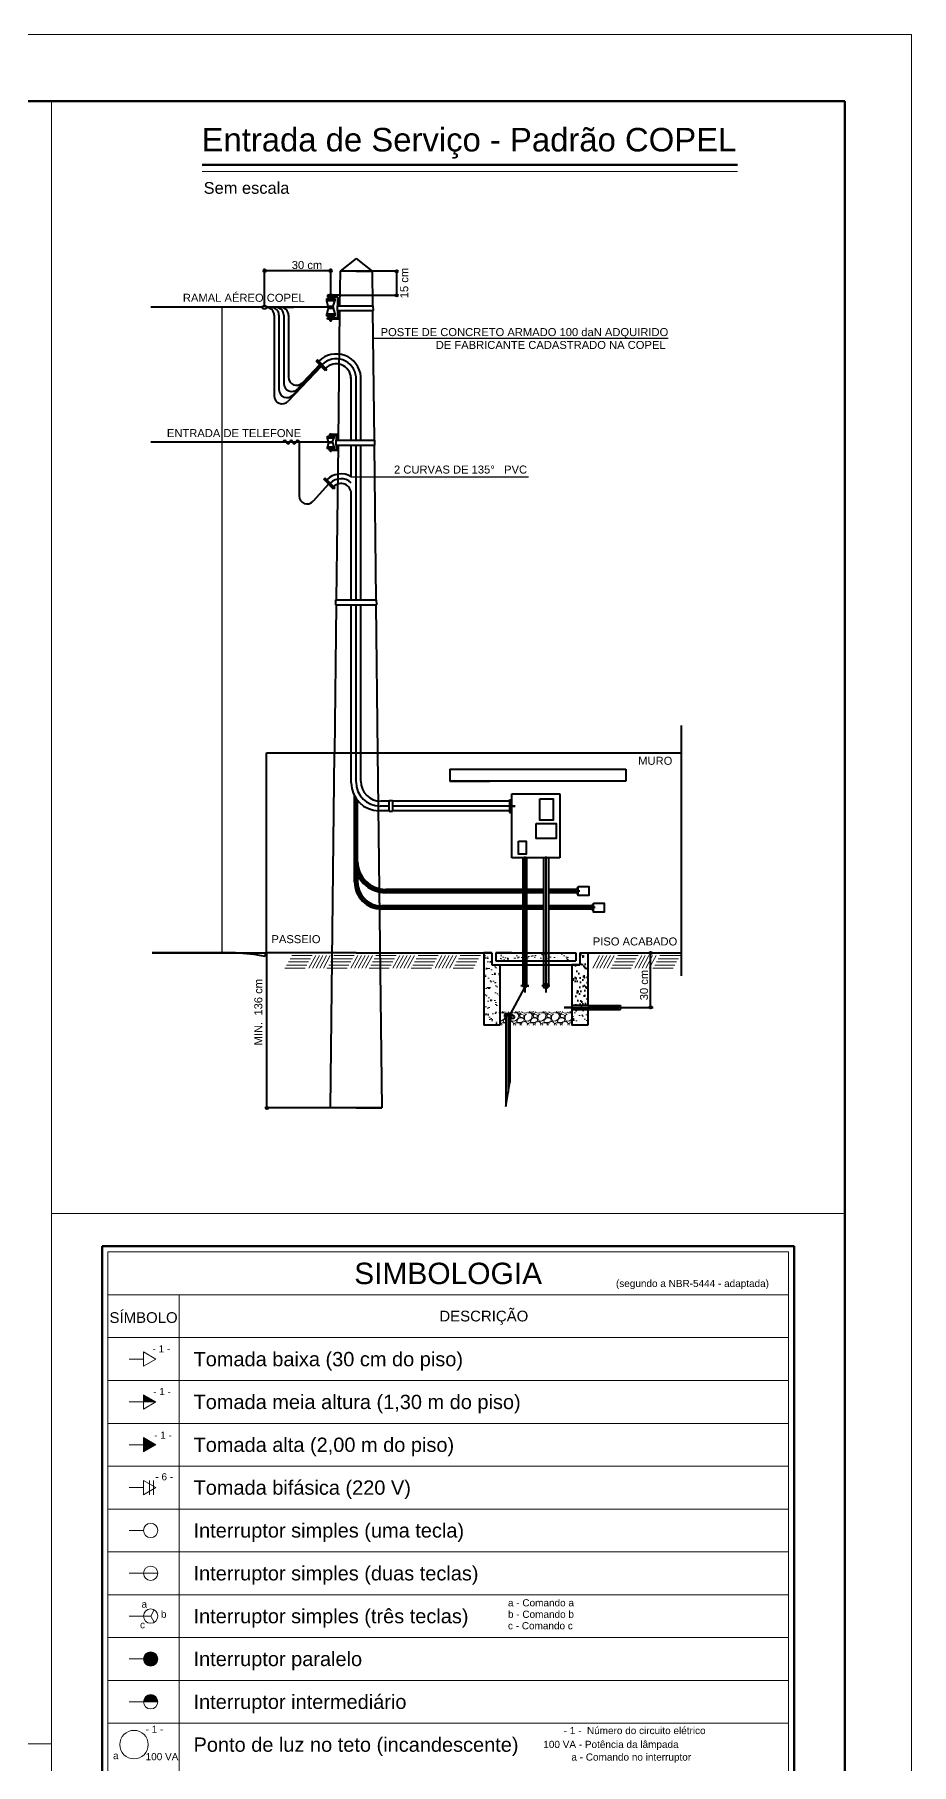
# Model space of a CAD drawing. Header units: millimetres. Extents: x 32795 to 62495, y 13907 to 34907.
# Drawn here: x 55922 to 62495, y 21937 to 34907 of the extents above; entities that cross this region are included whole.
import ezdxf
from ezdxf.enums import TextEntityAlignment as Align

# ---------------------------------------------------------------- set-up
doc = ezdxf.new("R2010")
doc.units = ezdxf.units.MM
doc.header["$LTSCALE"] = 10
doc.layers.get('0').update_dxf_attribs({"lineweight": 20})
doc.layers.get('Defpoints').update_dxf_attribs({"lineweight": 20})
doc.layers.add('linha 1', color=7, linetype='Continuous', lineweight=20)
doc.layers.add('linha 2', color=7, linetype='Continuous', lineweight=20)
doc.styles.add('style1', font='ARIAL.TTF')
doc.dimstyles.new('ISO-25', dxfattribs={"dimtxt": 2.5, "dimasz": 2.5, "dimexe": 1.25, "dimexo": 0.625, "dimtad": 1, "dimtxsty": 'Standard', "dimcen": 2.5, "dimadec": 0, "dimazin": 0, "dimtfac": 1, "dimtmove": 0, "dimatfit": 3, "dimfxl": 1, "dimarcsym": 0})

# ---------------------------------------------------------------- blocks, each defined once
blk = doc.blocks.new('*D169')
at = {"layer": 'Defpoints', "color": 0, "transparency": 16777216}
for p in [(57634, 32862), (57325, 28021), (57650, 28021)]:
    blk.add_point(p, dxfattribs=at)
at = {"layer": 'linha 2', "color": 0, "lineweight": -2, "transparency": 16777216}
for p, q in [((57634, 32862), (57324, 32862)), ((57325, 32859), (57325, 28023)), ((57649, 28021), (57324, 28021))]:
    blk.add_line(p, q, dxfattribs=at)
at = {"layer": 'linha 2', "color": 0, "transparency": 16777216}
for points in [[(57325, 32859), (57326, 32859), (57325, 32862)], [(57325, 28023), (57326, 28023), (57325, 28021)]]:
    blk.add_solid(points, dxfattribs=at)
at = {"layer": 'linha 2', "color": 0, "lineweight": 40, "transparency": 16777216, "insert": (57323, 30441), "char_height": 2.5, "attachment_point": 5, "rotation": 90}
blk.add_mtext('mínimo 610 cm', dxfattribs=at)

msp = doc.modelspace()

# ---------------------------------------------------------------- hatches: boundary and pattern name
at = {"lineweight": 40}
h = msp.add_hatch(color=256, dxfattribs=at)
h.paths.add_polyline_path([(57646.174, 33144.313, 0.414213562), (57637.174, 33135.313, 0.414213562), (57646.174, 33126.313)])
h.paths.add_polyline_path([(57655.174, 33135.313), (57646.174, 33135.313), (57646.174, 33126.313, 0.414213562)])
h.paths.add_polyline_path([(57646.174, 33144.313), (57646.174, 33135.313), (57655.174, 33135.313, 0.414213562)])
h.paths.add_polyline_path([(58141.769, 33135.313), (58132.769, 33135.313, 0.414213562), (58141.769, 33126.313)])
h.paths.add_polyline_path([(58141.769, 33144.313, 0.414213562), (58132.769, 33135.313), (58141.769, 33135.313)])
h.paths.add_polyline_path([(58150.769, 33135.313, 0.414213562), (58141.769, 33144.313), (58141.769, 33135.313), (58141.769, 33126.313, 0.414213562)])
h = msp.add_hatch(color=256, dxfattribs=at)
h.paths.add_polyline_path([(58627.831, 33131.904), (58636.831, 33131.857), (58636.831, 33122.857, 0.414213562), (58645.831, 33131.857, 0.997389159)])
h.paths.add_polyline_path([(58636.831, 33131.857), (58627.831, 33131.904, 0.415745786), (58636.831, 33122.857)])
h.paths.add_polyline_path([(58636.831, 32960.837, 0.414213562), (58627.831, 32951.837), (58636.831, 32951.837)], flags=17)
h.paths.add_polyline_path([(58645.831, 32951.837, 0.414213562), (58636.831, 32960.837), (58636.831, 32951.837), (58627.831, 32951.837, 1)])
h = msp.add_hatch()
h.set_pattern_fill('AR-SAND', color=256, scale=1.5, style=0)
h.set_pattern_definition([(37.5, (54767.95, 26368.09), (-2.40005, 73.412), [0, -57.912, 0, -64.77, 0, -61.9125]), (7.5, (54767.95, 26368.09), (67.4285, 107.5238), [0, -31.242, 0, -52.197, 0, -20.0025]), (327.5, (54721.086, 26368.09), (118.64886, 0.2156), [0, -19.05, 0, -68.58, 0, -89.535]), (317.5, (54721.09, 26368.09), (114.5335, 33.4394), [0, -9.525, 0, -44.958, 0, -51.435])])
h.paths.add_polyline_path([(60069.182, 27627.775), (59949.182, 27627.775), (59949.182, 27612.775), (60069.182, 27612.775)])
h.paths.add_polyline_path([(60069.182, 27612.775), (59949.182, 27612.775), (59949.182, 27597.775), (60069.182, 27597.775)], flags=17)
h.paths.add_polyline_path([(60069.182, 28020.853), (60009.182, 28020.853), (60009.182, 27930.853), (59949.182, 27930.853), (59949.182, 27627.775), (60069.182, 27627.775)])
h.paths.add_polyline_path([(59409.182, 27930.853), (59349.182, 27930.853), (59349.182, 28020.853), (59289.182, 28020.853), (59289.182, 27479.299), (59409.182, 27479.299)])
h.paths.add_polyline_path([(60069.182, 28020.853), (60009.182, 28020.853), (60009.182, 27930.853), (59949.182, 27930.853), (59949.182, 27479.299), (60069.182, 27479.299)])
h.paths.add_polyline_path([(59979.182, 28020.853), (59379.182, 28020.853), (59379.182, 27960.853), (59979.182, 27960.853)])
h = msp.add_hatch()
h.set_pattern_fill('GRAVEL', color=256, scale=4, style=0)
h.set_pattern_definition([(228.0128, (91975.323, 23625.9636), (-812.8006906, -914.4011236), [13.66884, -1353.22]), (184.9697, (91966.179, 23615.8036), (1219.20197225, 101.599283), [23.4562, -2322.16]), (132.5104, (91942.811, 23613.7716), (1015.9992607, -1117.6010917), [16.53928, -1637.388]), (267.2737, (91903.187, 23588.3716), (101.5995588, 2031.9993461), [21.3602, -2114.656]), (292.8337, (91902.171, 23567.0356), (-508.0014422, 1219.2006932), [20.94536, -2073.592]), (357.2737, (91910.299, 23547.7316), (-2031.9993461, 101.5995588), [21.3602, -2114.656]), (37.6942, (91931.635, 23546.7156), (-1320.80083445, -1015.99909428), [28.24776, -2796.524]), (72.2553, (91953.987, 23563.9876), (711.2014226, 2235.20064824), [26.6688, -2640.212]), (121.4296, (91962.115, 23589.3876), (-812.8002094, 1320.7984464), [21.43252, -2121.82]), (175.2364, (91950.939, 23607.676), (1117.5991221, -101.5990465), [24.46852, -1198.956]), (222.3974, (91926.555, 23609.7076), (-1219.2000367, -1117.59854603), [31.64312, -3132.672]), (138.8141, (92003.771, 23587.356), (-711.199547, 609.5990623), [10.8002, -1069.224]), (171.4692, (91995.643, 23594.4676), (1320.7979838, -203.200512), [20.54728, -2034.184]), (225, (91975.32, 23597.516), (-2e-14, -101.59993), [14.36836, -129.3156]), (203.1986, (91968.211, 23609.708), (508.001713, 203.200891), [7.73764, -766.024]), (291.8014, (91961.1, 23606.66), (-101.600071, 304.800196), [10.94264, -536.192]), (30.9638, (91965.163, 23596.5), (304.799678, 203.200158), [17.7728, -574.652]), (161.5651, (91980.403, 23605.644), (203.200093, -101.59985), [12.85148, -308.436]), (16.3895, (91902.171, 23606.6596), (1016.0005606, 304.799366), [18.00352, -1782.352]), (70.3462, (91919.443, 23611.7396), (-406.3988675, -1117.5984195), [15.10396, -1495.288]), (293.1986, (91980.403, 23625.964), (-203.200891, 508.001713), [15.4752, -758.288]), (343.6105, (91986.499, 23611.7396), (-1016.0005606, 304.799366), [18.00352, -1782.352]), (339.444, (91902.171, 23543.668), (-508.0006306, 203.1997534), [17.3614, -850.708]), (294.7751, (91918.427, 23537.5716), (-507.9988161, 1117.599481), [14.54688, -1440.144]), (66.8014, (91981.419, 23524.364), (203.200891, 508.001713), [15.4752, -758.288]), (17.354, (91987.515, 23538.5876), (-1320.8000713, -406.399387), [17.03132, -1686.096]), (69.444, (91931.635, 23524.364), (-203.1997534, -508.0006306), [8.68072, -859.392]), (101.3099, (91975.323, 23524.364), (-101.599499, 406.398698), [5.1806, -512.88]), (165.9638, (91974.307, 23529.444), (304.800214, -101.599824), [20.94536, -397.962]), (186.009, (91953.987, 23534.5236), (1015.9985018, 101.5997627), [19.41068, -1921.656]), (303.6901, (91965.163, 23587.356), (-101.600035, 203.199804), [14.65296, -351.6712]), (353.1572, (91973.291, 23575.1636), (1727.20071427, -203.20091007), [25.58228, -2532.64]), (60.9454, (91998.691, 23572.116), (-406.3990546, -711.1983044), [10.46032, -1035.576]), (90, (92003.77, 23581.26), (-101.6, 101.6), [6.096, -95.504]), (120.2564, (91951.955, 23537.5716), (406.3991387, -711.1996413), [14.11468, -1397.356]), (48.0128, (91944.843, 23549.7636), (812.8006906, 914.4011236), [27.33772, -1339.552]), (0, (91963.13, 23570.08), (101.6, 101.6), [26.416, -75.184]), (325.3048, (91989.547, 23570.0836), (-1015.9982396, 711.2000676), [16.0644, -1590.372]), (254.0546, (92002.755, 23560.94), (-101.600259, -406.400968), [14.79316, -724.868]), (207.646, (91998.691, 23546.7156), (-1930.39932196, -1016.000639), [24.0858, -2384.5]), (175.4261, (91977.355, 23535.5396), (-1320.8003042, 101.59950845), [25.48116, -2522.632]), (175.4261, (91977.355, 23535.5396), (-1320.8003042, 101.59950845), [25.48116, -2522.632])])
h.paths.add_polyline_path([(59949.182, 27581.959), (59500.899, 27581.959), (59489.883, 27561.482, 0.146233648), (59486.722, 27550.905), (59504.496, 27550.905, -0.019482109), (59505.997, 27550.905), (59483.62, 27550.905), (59483.62, 27479.299), (59949.182, 27479.299)])
h.paths.add_polyline_path([(59453.62, 27564.686), (59483.62, 27564.686), (59483.62, 27550.905), (59486.722, 27550.905, -0.146233648), (59489.883, 27561.482), (59500.899, 27581.959), (59409.182, 27581.959), (59409.182, 27479.299), (59453.62, 27479.299)])
for points in [[(56738.964, 24708.017), (56738.964, 24654.484), (56831.685, 24654.484)], [(56831.685, 24333.287), (56738.964, 24386.82), (56738.964, 24279.754)], [(56846.029, 22727.299, 1), (56738.964, 22727.299, 1)], [(56846.029, 22406.102, 1), (56738.964, 22406.102)]]:
    msp.add_hatch(color=2).paths.add_polyline_path(points)
at = {"layer": 'linha 1', "lineweight": 40}
for points in [[(58042.406, 32467.048), (58032.209, 32456.843), (58102.47, 32385.994), (58112.964, 32396.489)], [(58112.224, 31568.961), (58099.496, 31581.689), (58089.291, 31572.739), (58163.276, 31498.129), (58173.169, 31508.016), (58163.135, 31518.049)]]:
    msp.add_hatch(color=256, dxfattribs=at).paths.add_polyline_path(points)
h = msp.add_hatch(dxfattribs=at)
h.set_pattern_fill('AR-SAND', color=256, scale=3, style=0)
h.set_pattern_definition([(37.5, (59949.18, 27627.78), (-4.8, 146.824), [0, -115.824, 0, -129.54, 0, -123.825]), (7.5, (59949.18, 27627.78), (134.86, 215.05), [0, -62.484, 0, -104.394, 0, -40.005]), (327.5, (59855.46, 27627.78), (237.298, 0.43), [0, -38.1, 0, -137.16, 0, -179.07]), (317.5, (59855.46, 27627.78), (229.07, 66.88), [0, -19.05, 0, -89.916, 0, -102.87])])
h.paths.add_polyline_path([(60069.182, 27627.775), (60069.182, 28020.853), (60009.182, 28020.853), (60009.182, 27930.853), (59949.182, 27930.853), (59949.182, 27627.775)])
at = {"layer": 'linha 2', "lineweight": 40}
h = msp.add_hatch(dxfattribs=at)
h.set_pattern_fill('AR-SAND', color=256, scale=6, style=0)
h.set_pattern_definition([(37.5, (54767.95, 26368.1), (-9.6, 293.648), [0, -231.648, 0, -259.08, 0, -247.65]), (7.5, (54767.95, 26368.1), (269.714, 430.095), [0, -124.968, 0, -208.788, 0, -80.01]), (327.5, (54580.5, 26368.1), (474.595, 0.862), [0, -76.2, 0, -274.32, 0, -358.14]), (317.5, (54580.5, 26368.1), (458.134, 133.758), [0, -38.1, 0, -179.832, 0, -205.74])])
h.paths.add_polyline_path([(59409.182, 27930.853), (59349.182, 27930.853), (59349.182, 28020.853), (59289.182, 28020.853), (59289.182, 27479.299), (59409.182, 27479.299)])
h.paths.add_polyline_path([(60069.182, 28020.853), (60009.182, 28020.853), (60009.182, 27930.853), (59949.182, 27930.853), (59949.182, 27479.299), (60069.182, 27479.299)])
h.paths.add_polyline_path([(59979.182, 28020.853), (59379.182, 28020.853), (59379.182, 27960.853), (59979.182, 27960.853)])
h = msp.add_hatch(dxfattribs=at)
h.set_pattern_fill('AR-SAND', color=256, scale=1.5, style=0)
h.set_pattern_definition([(37.5, (59949.18, 27627.775), (-2.4, 73.412), [0, -57.912, 0, -64.77, 0, -61.9125]), (7.5, (59949.18, 27627.78), (67.428, 107.524), [0, -31.242, 0, -52.197, 0, -20.0025]), (327.5, (59902.32, 27627.775), (118.649, 0.216), [0, -19.05, 0, -68.58, 0, -89.535]), (317.5, (59902.32, 27627.78), (114.533, 33.44), [0, -9.525, 0, -44.958, 0, -51.435])])
h.paths.add_polyline_path([(60069.182, 28020.853), (60009.182, 28020.853), (60009.182, 27930.853), (59949.182, 27930.853), (59949.182, 27627.775), (60069.182, 27627.775)])
h = msp.add_hatch(color=256, dxfattribs=at)
h.paths.add_polyline_path([(60548.767, 27612.968), (60539.767, 27612.968), (60530.767, 27612.968, 1)])
h.paths.add_polyline_path([(60539.767, 27621.968, 0.414213562), (60530.767, 27612.968), (60539.767, 27612.968)])
h.paths.add_polyline_path([(60539.767, 27621.968), (60539.767, 27612.968), (60548.767, 27612.968, 0.414213562)])
h.paths.add_polyline_path([(60530.767, 28020.853), (60548.767, 28020.853, 1)])
h.paths.add_polyline_path([(60548.767, 28020.853), (60539.767, 28020.853), (60539.767, 28011.853, 0.414213562)])
h.paths.add_polyline_path([(60539.767, 28020.853), (60530.767, 28020.853, 0.414213562), (60539.767, 28011.853)])
h = msp.add_hatch(color=256, dxfattribs=at)
h.paths.add_polyline_path([(57673.156, 26859.038), (57664.156, 26859.038), (57664.156, 26868.038, 0.414213562), (57655.156, 26859.038, 1)])
h.paths.add_polyline_path([(57664.156, 26868.038), (57664.156, 26859.038), (57673.156, 26859.038, 0.414213562)], flags=17)

# ---------------------------------------------------------------- linework, layer by layer
for p, q in [((62494.971, 34906.604), (32794.971, 34906.604)), ((62494.971, 13906.604), (62494.971, 34906.604)), ((56049.248, 34406.604), (56049.248, 22090.777)), ((57178.254, 33879.01), (61192.384, 33879.01)), ((57950.297, 27905.638), (57798.624, 27905.638)), ((57963.273, 27929.638), (57811.599, 27929.638)), ((57976.248, 27953.638), (57824.574, 27953.638)), ((57989.223, 27977.638), (57837.55, 27977.638)), ((58002.199, 28001.638), (57850.525, 28001.638)), ((58029.482, 28001.638), (57977.58, 27905.638)), ((58029.482, 28001.638), (57977.58, 27905.638)), ((58056.765, 28001.638), (58004.863, 27905.638)), ((58056.765, 28001.638), (58004.863, 27905.638)), ((58084.048, 28001.638), (58032.146, 27905.638)), ((58111.33, 28001.638), (58059.429, 27905.638)), ((58138.613, 28001.638), (58086.712, 27905.638)), ((58265.668, 27905.638), (58113.995, 27905.638)), ((58278.644, 27929.638), (58126.97, 27929.638)), ((58291.619, 27953.638), (58139.946, 27953.638)), ((58304.595, 27977.638), (58152.921, 27977.638)), ((58317.57, 28001.638), (58165.896, 28001.638)), ((58344.853, 28001.638), (58292.951, 27905.638)), ((58344.853, 28001.638), (58292.951, 27905.638)), ((58372.136, 28001.638), (58320.234, 27905.638)), ((58372.136, 28001.638), (58320.234, 27905.638)), ((58399.419, 28001.638), (58347.517, 27905.638)), ((58426.702, 28001.638), (58374.8, 27905.638)), ((58453.985, 28001.638), (58402.083, 27905.638)), ((58581.04, 27905.638), (58429.366, 27905.638)), ((58594.015, 27929.638), (58442.342, 27929.638)), ((58606.99, 27953.638), (58455.317, 27953.638)), ((58619.966, 27977.638), (58468.292, 27977.638)), ((58632.941, 28001.638), (58481.268, 28001.638)), ((58660.224, 28001.638), (58608.323, 27905.638)), ((58660.224, 28001.638), (58608.323, 27905.638)), ((58687.507, 28001.638), (58635.606, 27905.638)), ((58687.507, 28001.638), (58635.606, 27905.638)), ((58714.79, 28001.638), (58662.889, 27905.638)), ((58742.073, 28001.638), (58690.172, 27905.638)), ((58769.356, 28001.638), (58717.454, 27905.638)), ((58896.411, 27905.638), (58744.737, 27905.638)), ((58909.386, 27929.638), (58757.713, 27929.638)), ((58922.362, 27953.638), (58770.688, 27953.638)), ((58935.337, 27977.638), (58783.663, 27977.638)), ((58948.312, 28001.638), (58796.639, 28001.638)), ((58975.595, 28001.638), (58923.694, 27905.638)), ((58975.595, 28001.638), (58923.694, 27905.638)), ((59002.878, 28001.638), (58950.977, 27905.638)), ((59002.878, 28001.638), (58950.977, 27905.638)), ((59030.161, 28001.638), (58978.26, 27905.638)), ((59057.444, 28001.638), (59005.543, 27905.638)), ((59084.727, 28001.638), (59032.826, 27905.638)), ((59211.782, 27905.638), (59060.109, 27905.638)), ((59224.757, 27929.638), (59073.084, 27929.638)), ((59237.733, 27953.638), (59086.059, 27953.638)), ((59250.708, 27977.638), (59099.035, 27977.638)), ((59263.684, 28001.638), (59112.01, 28001.638)), ((60157.779, 28001.638), (60105.878, 27905.638)), ((60157.779, 28001.638), (60105.878, 27905.638)), ((60185.062, 28001.638), (60133.161, 27905.638)), ((60185.062, 28001.638), (60133.161, 27905.638)), ((60212.345, 28001.638), (60160.444, 27905.638)), ((60239.628, 28001.638), (60187.727, 27905.638)), ((60266.911, 28001.638), (60215.01, 27905.638)), ((60393.966, 27905.638), (60242.293, 27905.638)), ((60406.941, 27929.638), (60255.268, 27929.638)), ((60419.917, 27953.638), (60268.243, 27953.638)), ((60432.892, 27977.638), (60281.219, 27977.638)), ((60445.867, 28001.638), (60294.194, 28001.638)), ((60473.15, 28001.638), (60421.249, 27905.638)), ((60473.15, 28001.638), (60421.249, 27905.638)), ((60500.433, 28001.638), (60448.532, 27905.638)), ((60500.433, 28001.638), (60448.532, 27905.638)), ((60527.716, 28001.638), (60475.815, 27905.638)), ((60554.999, 28001.638), (60503.098, 27905.638)), ((60582.282, 28001.638), (60530.381, 27905.638)), ((60709.337, 27905.638), (60557.664, 27905.638)), ((60722.313, 27929.638), (60570.639, 27929.638)), ((60735.288, 27953.638), (60583.614, 27953.638)), ((60748.263, 27977.638), (60596.59, 27977.638)), ((60761.239, 28001.638), (60609.565, 28001.638)), ((56049.248, 26066.853), (61994.971, 26066.853)), ((56049.248, 18424.153), (56049.248, 26066.853)), ((61994.971, 26066.853), (61994.971, 18424.153)), ((56471.299, 25778.676), (61572.92, 25778.676)), ((56471.299, 25778.676), (56471.299, 18712.33)), ((61572.92, 25778.676), (61572.92, 18712.33)), ((56471.299, 25457.478), (61572.92, 25457.478)), ((57006.628, 25457.478), (57006.628, 18712.33)), ((56471.299, 25136.281), (61572.92, 25136.281)), ((56471.299, 24815.083), (61572.92, 24815.083)), ((56471.299, 24493.886), (61572.92, 24493.886)), ((56471.299, 24172.688), (61572.92, 24172.688)), ((56471.299, 23851.491), (61572.92, 23851.491)), ((56471.299, 23530.293), (61572.92, 23530.293)), ((56471.299, 23209.096), (61572.92, 23209.096)), ((56471.299, 22887.898), (61572.92, 22887.898)), ((56471.299, 22566.7), (61572.92, 22566.7)), ((56471.299, 22245.503), (61572.92, 22245.503)), ((56049.248, 22090.777), (34044.971, 22090.777))]:
    msp.add_line(p, q)
at = {"color": 4, "lineweight": 100}
for p, q in [((61994.971, 34406.604), (34044.971, 34406.604)), ((61994.971, 14406.604), (61994.971, 34406.604)), ((57178.254, 33929.01), (61192.384, 33929.01))]:
    msp.add_line(p, q, dxfattribs=at)
at = {"lineweight": 100}
for p, q in [((34044.971, 34406.604), (56049.248, 34406.604)), ((56428.473, 25821.502), (61615.746, 25821.502)), ((56428.473, 25821.502), (56428.473, 18669.504)), ((61615.746, 25821.502), (61615.746, 18669.504))]:
    msp.add_line(p, q, dxfattribs=at)
at = {"lineweight": 40}
for p, q in [((57646.174, 33147.313), (57646.174, 33153.313)), ((57646.174, 32873.837), (57646.174, 33147.313)), ((57646.174, 33147.313), (57646.174, 33135.313)), ((58141.769, 33135.313), (57646.174, 33135.313)), ((58141.769, 33147.313), (58141.769, 33153.313)), ((58141.769, 32963.837), (58141.769, 33147.313)), ((58141.769, 33147.313), (58141.769, 33135.313)), ((58636.831, 33131.857), (58451.905, 33132.824)), ((58636.831, 32951.837), (58636.831, 33131.857)), ((58209.142, 32951.837), (58636.831, 32951.837)), ((57047.587, 32861.837), (56794.248, 32861.837)), ((57634.174, 32861.837), (57047.587, 32861.837)), ((57205.589, 31851.339), (56794.248, 31851.339)), ((58066.381, 31851.339), (57205.589, 31851.339))]:
    msp.add_line(p, q, dxfattribs=at)
at = {"color": 2}
for p, q in [((56738.964, 24975.682), (56631.898, 24975.682)), ((56738.964, 24654.484), (56631.898, 24654.484)), ((56831.685, 24654.484), (56738.964, 24654.484)), ((56738.964, 24333.287), (56631.898, 24333.287)), ((56738.964, 24012.089), (56631.898, 24012.089)), ((56783.078, 24065.622), (56783.078, 23958.556)), ((56812.192, 24065.622), (56812.192, 23958.556)), ((56631.898, 23690.892), (56738.964, 23690.892)), ((56631.898, 23369.694), (56738.964, 23369.694)), ((56738.964, 23369.694), (56846.029, 23369.694)), ((56792.496, 23048.497), (56819.263, 23094.858)), ((56631.898, 23048.497), (56738.964, 23048.497)), ((56792.496, 23048.497), (56738.964, 23048.497)), ((56792.496, 23048.497), (56819.263, 23002.136)), ((56631.898, 22727.299), (56738.964, 22727.299)), ((56631.898, 22406.102), (56738.964, 22406.102)), ((56738.964, 22406.102), (56846.029, 22406.102))]:
    msp.add_line(p, q, dxfattribs=at)
msp.add_lwpolyline([(56049.248, 34406.604), (61994.971, 34406.604), (61994.971, 26066.853), (56049.248, 26066.853)], close=True)
for points in [[(56738.964, 25029.215), (56738.964, 24922.149), (56831.685, 24975.682)], [(56738.964, 24708.017), (56738.964, 24600.952), (56831.685, 24654.484)], [(56738.964, 24386.82), (56738.964, 24279.754), (56831.685, 24333.287)], [(56738.964, 24065.622), (56738.964, 23958.556), (56831.685, 24012.089)]]:
    msp.add_lwpolyline(points, close=True, dxfattribs=at)
at = {"lineweight": 40}
for centre in [(57646.174, 33135.313), (58141.769, 33135.313), (58636.831, 33131.857), (58636.831, 32951.837)]:
    msp.add_circle(centre, 9, dxfattribs=at)
at = {"color": 2}
for centre, radius in [((56792.496, 23690.892), 53.533), ((56792.496, 23369.694), 53.533), ((56792.496, 23048.497), 53.533), ((56792.496, 22727.299), 53.533), ((56792.496, 22406.102), 53.533), ((56667.198, 22084.904), 107.066)]:
    msp.add_circle(centre, radius, dxfattribs=at)
at = {"layer": 'linha 1', "lineweight": 40}
for p, q in [((58331.905, 33226.609), (58211.905, 33132.824)), ((58331.905, 33226.609), (58451.905, 33132.824)), ((58211.905, 33132.824), (58208.923, 32873.037)), ((58451.905, 33132.824), (58211.905, 33132.824)), ((58331.905, 33132.824), (58451.905, 33132.824)), ((58451.905, 33132.824), (58454.886, 32873.037)), ((58147.769, 32951.837), (58117.769, 32951.837)), ((58117.769, 32951.837), (58117.769, 32939.837)), ((58147.769, 32963.837), (58135.769, 32963.837)), ((58135.769, 32963.837), (58135.769, 32951.837)), ((58147.769, 32951.837), (58147.769, 32963.837)), ((58207.769, 32951.837), (58147.769, 32951.837)), ((58207.769, 32951.837), (58209.142, 32951.837)), ((57634.174, 32861.837), (57599.872, 32861.837)), ((57634.174, 32849.837), (57634.174, 32873.837)), ((57634.174, 32873.837), (57658.174, 32873.837)), ((57658.174, 32849.837), (57634.174, 32849.837)), ((57658.174, 32873.837), (57658.174, 32849.837)), ((57694.174, 32861.837), (57658.174, 32861.837)), ((57766.174, 32861.837), (57658.174, 32861.837)), ((57658.174, 32861.837), (57658.174, 32849.837)), ((57754.174, 32861.837), (57718.174, 32861.837)), ((58072.946, 32861.837), (57744.232, 32861.837)), ((57790.174, 32861.837), (57754.174, 32861.837)), ((57790.174, 32861.837), (57826.174, 32861.837)), ((57826.174, 32861.837), (57862.174, 32861.837)), ((58147.769, 32861.837), (58072.946, 32861.837)), ((58111.769, 32909.837), (58111.769, 32927.837)), ((58111.769, 32927.837), (58147.769, 32927.837)), ((58171.769, 32909.837), (58111.769, 32909.837)), ((58123.769, 32867.837), (58111.769, 32909.837)), ((58123.769, 32855.837), (58111.769, 32813.837)), ((58117.769, 32939.837), (58147.769, 32939.837)), ((58159.769, 32867.837), (58123.769, 32867.837)), ((58123.769, 32867.837), (58123.769, 32855.837)), ((58123.769, 32855.837), (58159.769, 32855.837)), ((58135.769, 32939.837), (58135.769, 32927.837)), ((58147.769, 32939.837), (58195.769, 32939.837)), ((58147.769, 32939.837), (58147.769, 32927.837)), ((58147.769, 32927.837), (58147.769, 32939.837)), ((58147.769, 32927.837), (58171.769, 32927.837)), ((58147.769, 32861.837), (58159.769, 32861.837)), ((58159.769, 32867.837), (58171.769, 32909.837)), ((58159.769, 32855.837), (58159.769, 32867.837)), ((58159.769, 32861.837), (58159.769, 32855.837)), ((58159.769, 32855.837), (58171.769, 32813.837)), ((58171.769, 32927.837), (58171.769, 32909.837)), ((58192.112, 32873.037), (58458.522, 32873.037)), ((58192.112, 32837.037), (58192.112, 32873.037)), ((58192.112, 32837.037), (58458.935, 32837.037)), ((58195.769, 32873.037), (58195.769, 32939.837)), ((58195.769, 32783.837), (58195.769, 32837.037)), ((58208.51, 32837.037), (58197.357, 31865.217)), ((58455.299, 32837.037), (58466.452, 31865.217)), ((58458.522, 32873.037), (58458.935, 32837.037)), ((57718.174, 32801.837), (57718.174, 32198.019)), ((57754.174, 32801.837), (57754.174, 32244.403)), ((57790.174, 32801.837), (57790.174, 32441.033)), ((57826.174, 32801.837), (57826.174, 32337.172)), ((58111.769, 32795.837), (58111.769, 32813.837)), ((58111.769, 32813.837), (58171.769, 32813.837)), ((58171.769, 32795.837), (58111.769, 32795.837)), ((58117.769, 32771.837), (58117.769, 32783.837)), ((58117.769, 32783.837), (58147.769, 32783.837)), ((58147.769, 32771.837), (58117.769, 32771.837)), ((58135.769, 32795.837), (58135.769, 32783.837)), ((58135.769, 32771.837), (58135.769, 32759.837)), ((58135.769, 32771.837), (58135.769, 32759.837)), ((58135.769, 32759.837), (58147.769, 32759.837)), ((58147.769, 32783.837), (58147.769, 32795.837)), ((58147.769, 32783.837), (58147.769, 32795.837)), ((58147.769, 32795.837), (58171.769, 32795.837)), ((58147.769, 32783.837), (58195.769, 32783.837)), ((58206.395, 32771.837), (58147.769, 32771.837)), ((58147.769, 32759.837), (58147.769, 32771.837)), ((58171.769, 32813.837), (58171.769, 32795.837)), ((57790.174, 32441.033), (57790.174, 32290.788)), ((58062.026, 32425.75), (57893.566, 32249.349)), ((58057.687, 32429.893), (57929.566, 32295.733)), ((58042.406, 32467.048), (58032.209, 32456.843)), ((58102.47, 32385.994), (58032.209, 32456.843)), ((58112.964, 32396.489), (58042.406, 32467.048)), ((58070.705, 32417.462), (57821.566, 32156.581)), ((58066.365, 32421.606), (57857.566, 32202.965)), ((58070.705, 32417.462), (57939.018, 32279.568)), ((58112.964, 32396.489), (58102.47, 32385.994)), ((58295.905, 32312.982), (58293.332, 32341.559)), ((58295.905, 31865.217), (58295.905, 32312.982)), ((58331.905, 31865.217), (58331.905, 32340.188)), ((58367.905, 31865.217), (58367.905, 32340.188)), ((58192.299, 31908.339), (58132.299, 31908.339)), ((58132.299, 31908.339), (58132.299, 31902.339)), ((58132.299, 31908.339), (58138.299, 31908.339)), ((58138.299, 31908.339), (58138.299, 31914.339)), ((58138.299, 31914.339), (58144.299, 31914.339)), ((58144.299, 31914.339), (58144.299, 31908.339)), ((58192.299, 31908.339), (58193.215, 31908.339)), ((57809.3, 31851.339), (57797.3, 31851.339)), ((57833.3, 31851.339), (57821.3, 31851.339)), ((57857.3, 31851.339), (57845.3, 31851.339)), ((57881.3, 31851.339), (57869.3, 31851.339)), ((57905.3, 31851.339), (57893.3, 31851.339)), ((57905.3, 31851.339), (57905.3, 31447.464)), ((58144.299, 31851.339), (58066.381, 31851.339)), ((58117.299, 31881.339), (58117.299, 31896.339)), ((58117.299, 31896.339), (58144.299, 31896.339)), ((58165.299, 31881.339), (58117.299, 31881.339)), ((58126.299, 31854.339), (58117.299, 31881.339)), ((58126.299, 31848.339), (58117.299, 31815.339)), ((58117.299, 31800.339), (58117.299, 31815.339)), ((58117.299, 31815.339), (58165.299, 31815.339)), ((58165.299, 31800.339), (58117.299, 31800.339)), ((58126.299, 31851.339), (58126.299, 31854.339)), ((58126.299, 31854.339), (58126.299, 31848.339)), ((58126.299, 31854.339), (58156.299, 31854.339)), ((58156.299, 31851.339), (58126.299, 31851.339)), ((58126.299, 31848.339), (58156.299, 31848.339)), ((58132.299, 31902.339), (58186.299, 31902.339)), ((58132.299, 31788.339), (58132.299, 31794.339)), ((58132.299, 31794.339), (58186.299, 31794.339)), ((58132.299, 31794.339), (58138.299, 31794.339)), ((58191.383, 31788.339), (58132.299, 31788.339)), ((58147.769, 31782.853), (58135.769, 31782.853)), ((58138.299, 31902.339), (58138.299, 31896.339)), ((58138.299, 31800.339), (58138.299, 31794.339)), ((58138.299, 31788.339), (58138.299, 31782.339)), ((58138.299, 31782.339), (58144.299, 31782.339)), ((58144.299, 31902.339), (58144.299, 31896.339)), ((58144.299, 31902.339), (58144.299, 31896.339)), ((58144.299, 31896.339), (58165.299, 31896.339)), ((58144.299, 31851.339), (58156.299, 31851.339)), ((58144.299, 31794.339), (58144.299, 31800.339)), ((58144.299, 31794.339), (58144.299, 31800.339)), ((58144.299, 31794.339), (58144.299, 31800.339)), ((58144.299, 31800.339), (58165.299, 31800.339)), ((58144.299, 31800.339), (58144.299, 31794.339)), ((58144.299, 31782.339), (58144.299, 31788.339)), ((58156.299, 31854.339), (58165.299, 31881.339)), ((58156.299, 31848.339), (58156.299, 31854.339)), ((58156.299, 31851.339), (58156.299, 31848.339)), ((58156.299, 31848.339), (58165.299, 31815.339)), ((58165.299, 31896.339), (58165.299, 31881.339)), ((58165.299, 31815.339), (58165.299, 31800.339)), ((58182.121, 31865.217), (58367.905, 31865.217)), ((58182.121, 31829.217), (58182.121, 31865.217)), ((58182.121, 31829.217), (58367.905, 31829.217)), ((58196.944, 31829.217), (58183.612, 30667.542)), ((58186.299, 31865.217), (58186.299, 31902.339)), ((58186.299, 31794.339), (58186.299, 31829.217)), ((58295.905, 31591.053), (58295.905, 31829.217)), ((58331.905, 30667.542), (58331.905, 31829.217)), ((58367.905, 31865.217), (58469.25, 31865.217)), ((58367.905, 31829.217), (58469.663, 31829.217)), ((58367.905, 30667.542), (58367.905, 31829.217)), ((58466.865, 31829.217), (58480.197, 30667.542)), ((58469.25, 31865.217), (58469.663, 31829.217)), ((58126.284, 31535.434), (58009.71, 31407.118)), ((58099.496, 31581.689), (58089.291, 31572.739)), ((58163.276, 31498.129), (58089.291, 31572.739)), ((58112.224, 31568.961), (58099.496, 31581.689)), ((58163.135, 31518.049), (58112.224, 31568.961)), ((58163.135, 31518.049), (58173.169, 31508.016)), ((58173.169, 31508.016), (58163.276, 31498.129)), ((58295.905, 30667.542), (58295.905, 31463.055)), ((58331.905, 30667.542), (58331.905, 31159.203)), ((58183.199, 30631.542), (58170.453, 29520.853)), ((58178.231, 30667.604), (58177.818, 30631.604)), ((58183.199, 30631.542), (58177.818, 30631.604)), ((58178.23, 30667.542), (58295.905, 30667.542)), ((58183.199, 30631.542), (58367.905, 30631.542)), ((58295.905, 30667.542), (58483.593, 30667.542)), ((58295.905, 30282.07), (58295.905, 30631.542)), ((58331.905, 29302.103), (58331.905, 30631.542)), ((58331.905, 30483.087), (58331.905, 30631.542)), ((58367.905, 29307.845), (58367.905, 30631.542)), ((58367.905, 30488.83), (58367.905, 30631.542)), ((58367.905, 30631.542), (58480.61, 30631.542)), ((58484.006, 30631.581), (58480.61, 30631.542)), ((58480.61, 30631.542), (58493.357, 29520.853)), ((58483.593, 30667.581), (58484.006, 30631.581)), ((58295.905, 29296.361), (58295.905, 30282.07)), ((60772.21, 27849.729), (60772.21, 29725.49)), ((57661.458, 28020.853), (57661.458, 29520.853)), ((57661.458, 29520.853), (60772.21, 29520.853)), ((58139.905, 26859.038), (58170.453, 29520.853)), ((58493.357, 29520.853), (58523.905, 26859.038)), ((59035.154, 29398.701), (60353.79, 29398.701)), ((59035.154, 29398.701), (59035.154, 29308.701)), ((60353.79, 29398.701), (60353.79, 29308.701)), ((58319.905, 28553.039), (58319.905, 29198.872)), ((60353.79, 29308.701), (59035.154, 29308.701)), ((59035.154, 29308.701), (59335.154, 29308.701)), ((59499.182, 28733.106), (59499.182, 29213.106)), ((59499.182, 29213.106), (59859.182, 29213.106)), ((59859.182, 29213.106), (59859.182, 28733.106)), ((60353.79, 29308.701), (60053.79, 29308.701)), ((58331.905, 28553.039), (58331.905, 29178.785)), ((58343.905, 28706.827), (58343.905, 29162.735)), ((58580.538, 29086.361), (58505.905, 29086.361)), ((58580.538, 29122.103), (58511.905, 29122.103)), ((58580.538, 29157.845), (58517.905, 29157.845)), ((58580.538, 29157.845), (58580.538, 29163.845)), ((58580.538, 29163.845), (58604.538, 29163.845)), ((58580.538, 29086.361), (58580.538, 29157.845)), ((58580.538, 29080.361), (58580.538, 29086.361)), ((58604.538, 29080.361), (58580.538, 29080.361)), ((58604.538, 29163.845), (58604.538, 29086.361)), ((59481.182, 29157.845), (58604.538, 29157.845)), ((59453.968, 29122.103), (58604.538, 29122.103)), ((59481.182, 29086.361), (58604.538, 29086.361)), ((58604.538, 29086.361), (58604.538, 29080.361)), ((59525.511, 29122.103), (59453.968, 29122.103)), ((59481.182, 29157.845), (59481.182, 29169.845)), ((59481.182, 29169.845), (59499.182, 29169.845)), ((59481.182, 29157.845), (59481.182, 29086.361)), ((59481.182, 29122.103), (59525.511, 29122.103)), ((59481.182, 29086.361), (59481.182, 29074.361)), ((59481.182, 29074.361), (59499.182, 29074.361)), ((58343.905, 28706.827), (58343.905, 28553.039)), ((59859.182, 28733.106), (59499.182, 28733.106)), ((59585.275, 27773.106), (59585.275, 28733.106)), ((59597.275, 28745.106), (59597.275, 27791.106)), ((59609.275, 28733.106), (59609.275, 27773.106)), ((59737.506, 28733.106), (59737.506, 27773.106)), ((59755.506, 28745.106), (59755.506, 27791.106)), ((59773.506, 28733.106), (59773.506, 27773.106)), ((59585.275, 28496.827), (58553.905, 28496.827)), ((59585.275, 28484.827), (58553.905, 28484.827)), ((59585.275, 28472.827), (58553.905, 28472.827)), ((59737.506, 28496.827), (59609.275, 28496.827)), ((59737.506, 28484.827), (59609.275, 28484.827)), ((59737.506, 28472.827), (59609.275, 28472.827)), ((59985.34, 28496.827), (59773.506, 28496.827)), ((60009.601, 28484.827), (59773.506, 28484.827)), ((59985.34, 28472.827), (59773.506, 28472.827)), ((59997.34, 28502.827), (59985.34, 28502.827)), ((59985.34, 28502.827), (59985.34, 28472.827)), ((59985.34, 28472.827), (59985.34, 28466.827)), ((59985.34, 28466.827), (59997.34, 28466.827)), ((59997.34, 28496.827), (59997.34, 28502.827)), ((59997.34, 28466.827), (59997.34, 28466.827)), ((59585.275, 28373.039), (58523.905, 28373.039)), ((59585.275, 28361.039), (58523.905, 28361.039)), ((59585.275, 28349.039), (58523.905, 28349.039)), ((59737.506, 28373.039), (59609.275, 28373.039)), ((59737.506, 28361.039), (59609.275, 28361.039)), ((59737.506, 28349.039), (59609.275, 28349.039)), ((60099.699, 28373.039), (59773.506, 28373.039)), ((60123.811, 28361.039), (59773.506, 28361.039)), ((60099.699, 28349.039), (59773.506, 28349.039)), ((60111.699, 28379.039), (60099.699, 28379.039)), ((60099.699, 28379.039), (60099.699, 28343.039)), ((60099.699, 28343.039), (60105.699, 28343.039)), ((60105.699, 28343.039), (60111.699, 28343.039)), ((60111.699, 28373.039), (60111.699, 28379.039)), ((60111.699, 28343.039), (60111.699, 28343.039)), ((57427.378, 28020.853), (56804.516, 28020.853)), ((56804.516, 28020.853), (57649.937, 28020.853)), ((57661.458, 28020.853), (57649.937, 28020.853)), ((57649.937, 28020.853), (57649.937, 27994.077)), ((58151.905, 28020.853), (57661.458, 28020.853)), ((58331.905, 28020.853), (58151.905, 28020.853)), ((58331.905, 28020.853), (58511.905, 28020.853)), ((58511.905, 28020.853), (59349.182, 28020.853)), ((59349.182, 28020.853), (59289.182, 28020.853)), ((59289.182, 28020.853), (59289.182, 27479.299)), ((59349.182, 28020.853), (59349.182, 27930.853)), ((59499.182, 28020.853), (59379.182, 28020.853)), ((59379.182, 28020.853), (59379.182, 27960.853)), ((59379.182, 28020.853), (59979.182, 28020.853)), ((59859.182, 28020.853), (59979.182, 28020.853)), ((59979.182, 28020.853), (59979.182, 27960.853)), ((60009.182, 28020.853), (60009.182, 27930.853)), ((60009.182, 28020.853), (60772.21, 28020.853)), ((60009.182, 28020.853), (60069.182, 28020.853)), ((60069.182, 28020.853), (60069.182, 27627.775)), ((59349.182, 27930.853), (60009.182, 27930.853)), ((59349.182, 27930.853), (59409.182, 27930.853)), ((59379.182, 27960.853), (59979.182, 27960.853)), ((59409.182, 27930.853), (59409.182, 27479.299)), ((60009.182, 27930.853), (59949.182, 27930.853)), ((59949.182, 27930.853), (59949.182, 27479.299)), ((59489.883, 27561.482), (59597.275, 27761.106)), ((59627.275, 27773.106), (59567.275, 27773.106)), ((59597.275, 27791.106), (59597.275, 27725.106)), ((59597.275, 27773.106), (59627.275, 27773.106)), ((59785.506, 27773.106), (59725.506, 27773.106)), ((59755.506, 27791.106), (59755.506, 27725.106)), ((60069.182, 27627.775), (59949.182, 27627.775)), ((59949.182, 27627.775), (59949.182, 27597.775)), ((60069.182, 27627.775), (60306.772, 27627.775)), ((60306.782, 27627.668), (60306.772, 27627.775)), ((59438.855, 27550.905), (59505.997, 27550.905)), ((59453.62, 27564.686), (59483.62, 27564.686)), ((59453.62, 27564.686), (59453.62, 26868.962)), ((59483.62, 27564.686), (59471.62, 27564.686)), ((59471.62, 27564.686), (59471.62, 26976.213)), ((59483.62, 27564.686), (59477.62, 27564.686)), ((59477.62, 27564.686), (59477.842, 27015.56)), ((59483.62, 27564.686), (59483.62, 27050.526)), ((59949.182, 27612.775), (59892.288, 27612.775)), ((59892.288, 27612.775), (59892.288, 27612.775)), ((59892.288, 27612.775), (60304.285, 27612.775)), ((59949.182, 27597.775), (60069.182, 27597.775)), ((60069.182, 27597.775), (60069.182, 27479.299)), ((60069.182, 27597.775), (60309.357, 27597.775)), ((60308.048, 27612.968), (60307.968, 27613.894)), ((59409.182, 27479.299), (59289.182, 27479.299)), ((60069.182, 27479.299), (59949.182, 27479.299)), ((59453.62, 26868.962), (59483.62, 27050.526)), ((58523.905, 26859.038), (58139.905, 26859.038)), ((58331.905, 26859.038), (58421.905, 26859.038)), ((58421.905, 26859.038), (58511.905, 26859.038)), ((58511.905, 26859.038), (58523.905, 26859.038))]:
    msp.add_line(p, q, dxfattribs=at)
for points in [[(59709.642, 29176.409), (59808.553, 29176.409), (59808.553, 29017.069), (59709.642, 29017.069)], [(59681.381, 28990.849), (59830.758, 28990.849), (59830.758, 28879.916), (59681.381, 28879.916)], [(59550.172, 28857.73), (59606.693, 28857.73), (59606.693, 28760.915), (59550.172, 28760.915)], [(59997.34, 28518.155), (60076.756, 28518.155), (60076.756, 28451.5), (59997.34, 28451.5)], [(60111.699, 28394.367), (60191.115, 28394.367), (60191.115, 28327.711), (60111.699, 28327.711)]]:
    msp.add_lwpolyline(points, close=True, dxfattribs=at)
for centre, radius in [((59597.275, 27773.106), 12), ((59755.506, 27773.106), 18), ((60307.375, 27620.781), 6.913)]:
    msp.add_circle(centre, radius, dxfattribs=at)
for centre, radius, start, end in [((57658.174, 32801.837), 60, 0, 90), ((57694.174, 32801.837), 60, 0, 90), ((57730.174, 32801.837), 60, 0, 90), ((57766.174, 32801.837), 60, 0, 90), ((58182.869, 32326.585), 185.535, 4.2045164, 135), ((58182.869, 32326.585), 149.655, 5.2150691, 135), ((58182.869, 32326.585), 111.474, 2.5683188, 135), ((57886.174, 32337.172), 60, 180, 316.3189141), ((57778.174, 32198.019), 60, 180, 316.3189141), ((57814.174, 32244.403), 60, 180, 316.3189141), ((57850.174, 32290.788), 60, 180, 316.3189141), ((57797.3, 31851.339), 12, 0, 180), ((57821.3, 31851.339), 12, 180, 0), ((57845.3, 31851.339), 12, 0, 180), ((57869.3, 31851.339), 12, 180, 0), ((57893.3, 31851.339), 12, 0, 180), ((58218.13, 31463.055), 149.774, 58.7162175, 135), ((58218.13, 31463.055), 113.774, 46.8756071, 135), ((58218.13, 31463.055), 77.774, 0, 135), ((57965.3, 31447.464), 60, 180, 317.7450829), ((58505.905, 29296.361), 210, 180, 270), ((58511.905, 29302.103), 180, 180, 270), ((58517.905, 29307.845), 150, 180, 270), ((58553.905, 28706.827), 234, 180, 270), ((58553.905, 28706.827), 222, 180, 270), ((58553.905, 28706.827), 210, 180, 270), ((58523.905, 28553.039), 204, 180, 270), ((58523.905, 28553.039), 192, 180, 270), ((58523.905, 28553.039), 180, 180, 270), ((57382.015, 26705.472), 1316.163, 78.2546149, 88.0248566), ((59505.997, 27550.905), 19.276, 146.7215903, 305.0620215), ((59505.247, 27531.644), 19.276, 47.4254212, 92.2322028), ((59512.862, 27541.047), 7.239, 305.3500307, 41.447127), ((60308.716, 27605.207), 7.79, 252.5576291, 94.9231977)]:
    msp.add_arc(centre, radius, start, end, dxfattribs=at)
at = {"layer": 'linha 2', "lineweight": 40}
for p, q in [((57664.156, 26859.038), (57664.156, 28020.853)), ((60539.767, 27612.968), (60539.767, 28020.853)), ((60308.048, 27612.968), (60539.767, 27612.968)), ((60539.767, 27612.968), (60558.19, 27612.968)), ((57664.156, 26859.038), (57648.529, 26859.038)), ((58511.905, 26859.038), (57664.156, 26859.038))]:
    msp.add_line(p, q, dxfattribs=at)
for centre in [(60539.767, 28020.853), (60539.767, 27612.968), (57664.156, 26859.038)]:
    msp.add_circle(centre, 9, dxfattribs=at)

# ---------------------------------------------------------------- texts
at = {"lineweight": -3, "style": 'style1'}
for s, height, p in [('Entrada de Serviço - Padrão COPEL', 176.20829, (59178.161, 34096.342)), ('Sem escala', 88.1041, (57510.79, 33758.654))]:
    msp.add_text(s, height=height, dxfattribs=at).set_placement(p, align=Align.MIDDLE)
at = {"lineweight": 40, "style": 'style1'}
for s, p in [('30 cm', (57850.078, 33149.015)), ('RAMAL AÉREO COPEL', (57033.628, 32903.428)), ('POSTE DE CONCRETO ARMADO 100 daN ADQUIRIDO', (58516.192, 32645.952)), ('            DE FABRICANTE CADASTRADO NA COPEL', (58649.855, 32549.568)), ('ENTRADA DE TELEFONE', (56913.828, 31888.667)), ('2 CURVAS DE 135%%d   PVC', (58616.245, 31615.352)), ('MURO', (60447.178, 29431.679)), ('PASSEIO', (57697.572, 28094.229)), ('PISO ACABADO', (60106.367, 28076.98))]:
    msp.add_text(s, height=60, dxfattribs=at).set_placement(p)
for s, p in [('15 cm', (58723.112, 32929.778)), ('30 cm', (60520.482, 27666.121)), ('MIN.  136 cm', (57628.982, 27327.458))]:
    msp.add_text(s, height=60, rotation=90, dxfattribs=at).set_placement(p)
at = {"style": 'style1'}
for s, height, p in [('SIMBOLOGIA', 160.5988, (59022.109, 25618.077)), ('(segundo a NBR-5444 - adaptada)', 53.53292, (60853.831, 25536.394)), ('SÍMBOLO', 80.2994, (56738.964, 25296.88)), ('DESCRIÇÃO', 80.2994, (59289.774, 25296.88))]:
    msp.add_text(s, height=height, dxfattribs=at).set_placement(p, align=Align.MIDDLE)
for s, height, p in [('- 1 -', 53.5329, (56806.302, 25025.981)), ('Tomada baixa (30 cm do piso)', 107.06585, (57113.694, 24922.149)), ('- 1 -', 53.5329, (56811.015, 24705.804)), ('Tomada meia altura (1,30 m do piso)', 107.06585, (57113.694, 24600.952)), ('- 1 -', 53.5329, (56818.084, 24378.564)), ('Tomada alta (2,00 m do piso)', 107.06585, (57113.694, 24279.754)), ('- 6 -', 53.5329, (56827.563, 24066.744)), ('Tomada bifásica (220 V)', 107.06585, (57113.694, 23958.556)), ('Interruptor simples (uma tecla)', 107.06585, (57113.694, 23637.359)), ('Interruptor simples (duas teclas)', 107.06585, (57113.694, 23316.161)), ('a', 53.533, (56723.399, 23111.936)), ('b', 53.533, (56869.184, 23035.844)), ('Interruptor simples (três teclas)', 107.06585, (57113.694, 22994.964)), ('a - Comando a', 53.53292, (59470.69, 23121.558)), ('b - Comando b', 53.53292, (59470.69, 23035.562)), ('c', 53.533, (56712.507, 22957.236)), ('c - Comando c', 53.53292, (59470.69, 22949.566)), ('Interruptor paralelo', 107.06585, (57113.694, 22673.766)), ('Interruptor intermediário', 107.06585, (57113.694, 22352.569)), ('- 1 -', 53.5329, (56754.489, 22174.519)), ('       - 1 -  Número do circuito elétrico', 53.53292, (59742.91, 22163.647)), ('Ponto de luz no teto (incandescente)', 107.06585, (57113.694, 22031.371)), ('100 VA - Potência da lâmpada', 53.53292, (59735.609, 22059.886)), ('a', 53.533, (56510.145, 21975.898)), ('100 VA', 53.5329, (56754.489, 21967.91)), ('        a - Comando no interruptor', 53.53292, (59779.879, 21965.026))]:
    msp.add_text(s, height=height, dxfattribs=at).set_placement(p)

# ---------------------------------------------------------------- dimensions: what is measured, and where the dimension line sits
at = {"layer": 'linha 2', "lineweight": 40}
dim = msp.add_linear_dim(base=(57325.205, 28020.853), p1=(57634.174, 32861.837), p2=(57649.937, 28020.853), angle=90, text='mínimo 610 cm', dimstyle='ISO-25', dxfattribs=at)
dim.commit()
dim.dimension.update_dxf_attribs({"geometry": '*D169', "text_midpoint": (57323.33, 30441.345)})

# ---------------------------------------------------------------- leaders
at = {"lineweight": 40}
for points in [[(58457.664, 32630.953), (60670.621, 32630.953)], [(58295.905, 31591.053), (59625.409, 31591.053)]]:
    msp.add_leader(points, dimstyle='ISO-25', override={"dimgap": 0.625, "dimtad": 0}, dxfattribs=at)

doc.saveas('drawing.dxf')
